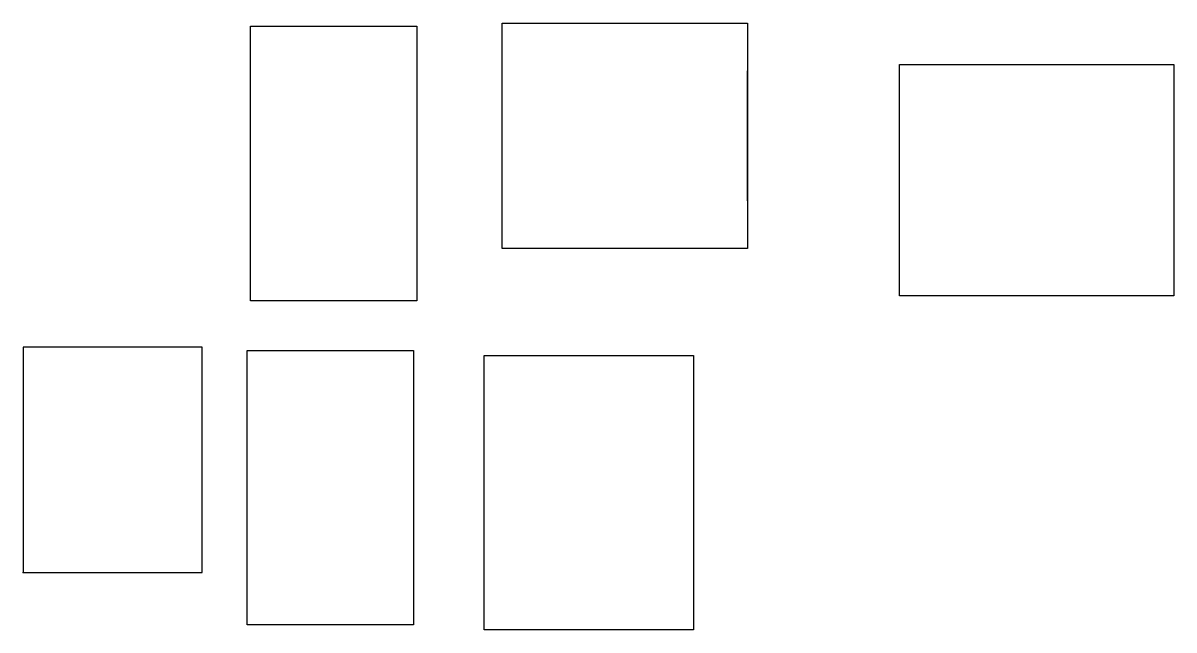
# Model space of a CAD drawing. Header units: millimetres. Extents: x 0 to 797, y -40 to 380.
import ezdxf

# ---------------------------------------------------------------- set-up
doc = ezdxf.new("R2010")
doc.units = ezdxf.units.MM
doc.header["$MEASUREMENT"] = 0
doc.layers.add('wooden v2_Sketch1', color=7, linetype='Continuous')

msp = doc.modelspace()

# ---------------------------------------------------------------- linework, layer by layer
at = {"layer": 'wooden v2_Sketch1'}
for p, q in [((157.47, 188), (157.47, 378)), ((157.47, 378), (272.47, 378)), ((272.47, 378), (272.47, 188)), ((331.5, 224.24), (331.5, 380.24)), ((331.5, 380.24), (501.5, 380.24)), ((501.5, 380.24), (501.5, 224.24)), ((606.55, 351.44), (796.55, 351.44)), ((606.55, 191.44), (606.55, 351.44)), ((796.55, 351.44), (796.55, 191.44)), ((501.5, 257.24), (501.5, 347.24)), ((501.5, 224.24), (331.5, 224.24)), ((796.55, 191.44), (606.55, 191.44)), ((272.47, 188), (157.47, 188)), ((124, 156), (0, 156)), ((0, 156), (0, 0)), ((124, 0), (124, 156)), ((155.16, 153.73), (270.16, 153.73)), ((155.16, -36.27), (155.16, 153.73)), ((270.16, 153.73), (270.16, -36.27)), ((319.1, 150.21), (464.1, 150.21)), ((319.1, -39.79), (319.1, 150.21)), ((464.1, 150.21), (464.1, -39.79)), ((0, 0), (124, 0)), ((270.16, -36.27), (155.16, -36.27)), ((464.1, -39.79), (319.1, -39.79))]:
    msp.add_line(p, q, dxfattribs=at)
for p in [(501.5, 302.24), (0, 0)]:
    msp.add_point(p, dxfattribs=at)

doc.saveas('drawing.dxf')
